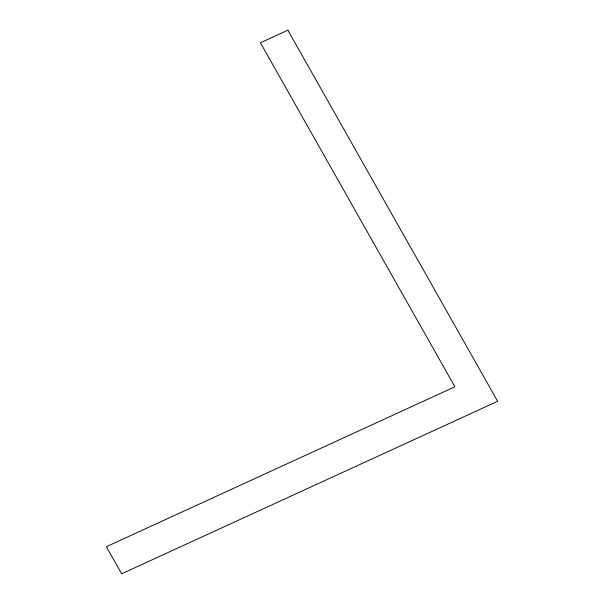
<?xml version="1.0" encoding="UTF-8"?>
<svg xmlns="http://www.w3.org/2000/svg" width="604" height="604" viewBox="0 0 604 604"><rect width="100%" height="100%" fill="white"/><g stroke="black" fill="none" stroke-linecap="round" stroke-linejoin="round"><path stroke-width="0.91" d="M287.866 30.2L260.422 42.793L454.895 386.786L106.349 546.711L121.661 573.8L497.651 401.283L287.866 30.2"/></g></svg>
